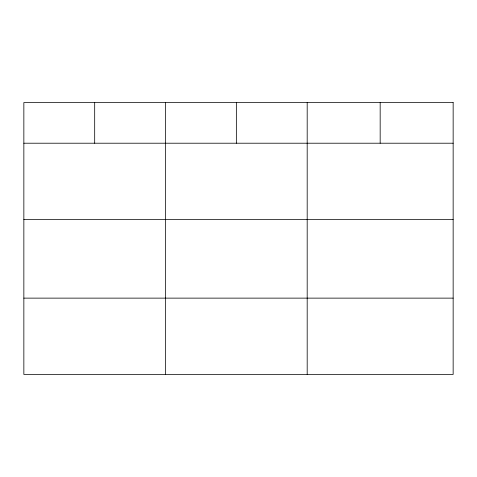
<?xml version="1.0" encoding="UTF-8"?>
<svg xmlns="http://www.w3.org/2000/svg" width="477" height="477" viewBox="0 0 477 477"><rect width="100%" height="100%" fill="white"/><g stroke="black" fill="none" stroke-linecap="round" stroke-linejoin="round"><path stroke-width="0.72" d="M23.85 143.213L453.15 143.213M23.85 219.515L453.15 219.515M23.85 298.131L453.15 298.131M380.169 102.567L380.169 143.213M307.188 102.567L307.188 374.433M236.353 102.567L236.353 143.213M165.519 102.567L165.519 374.433M94.684 102.567L94.684 143.213M453.15 102.567L23.85 102.567L23.85 374.433L453.15 374.433L453.15 102.567"/></g></svg>
